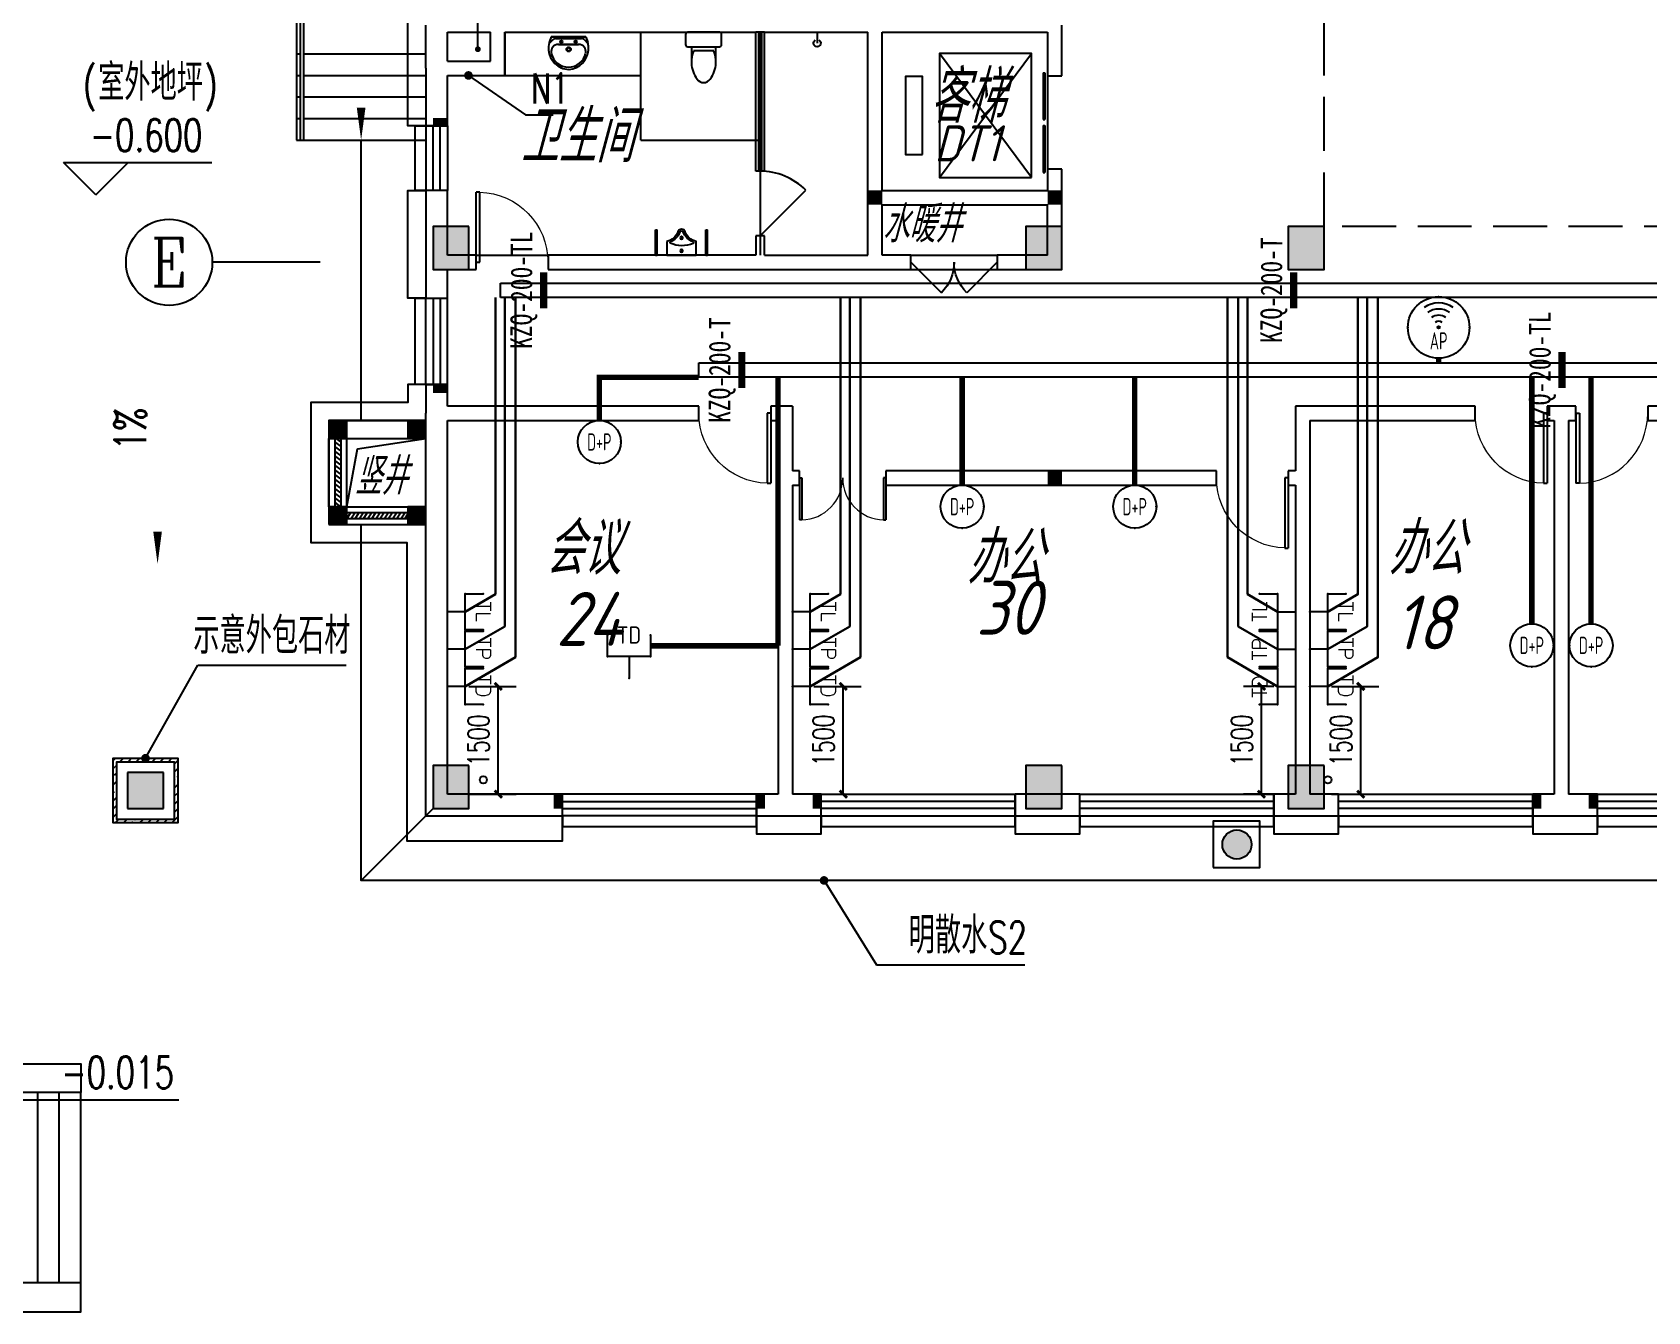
# Model space of a CAD drawing. Extents: x 1398449 to 2142961, y 256969 to 1032940.
# Drawn here: x 1544816 to 1567291, y 832454 to 850254 of the extents above; entities that cross this region are included whole.
import ezdxf
from ezdxf.enums import TextEntityAlignment as Align

# ---------------------------------------------------------------- set-up
doc = ezdxf.new("R2010")
doc.units = 0
doc.header["$LTSCALE"] = 1500
doc.header["$PDSIZE"] = 50
doc.linetypes.add('DASH', pattern=[0.35, 0.25, -0.1])
for name, color, linetype in [('1-建筑底图', 8, 'Continuous'), ('AXIS_TEXT', 7, 'Continuous'), ('CABLETRAY_PDS', 6, 'Continuous'), ('EQUIP-通讯', 3, 'Continuous'), ('TEL_DIM', 3, 'Continuous'), ('WIRE-综合布线', 5, 'Continuous'), ('光纤点位', 3, 'Continuous'), ('内网桥架', 1, 'Continuous'), ('抗震支吊架', 2, 'Continuous'), ('洁具', 7, 'Continuous'), ('红机电话', 3, 'Continuous'), ('结构柱子', 253, 'Continuous'), ('蓝机电话', 3, 'Continuous'), ('防火分区', 8, 'Continuous')]:
    doc.layers.add(name, color=color, linetype=linetype)
doc.layers.add('内网线路', color=1, linetype='Continuous', lineweight=30)
doc.styles.add('_TCH_AXIS', font='COMPLEX', dxfattribs={"bigfont": 'GBCBIG'})
doc.styles.add('_TCH_DIM', font='SIMPLEX', dxfattribs={"bigfont": 'GBCBIG'})
doc.styles.add('_TCH_DIM_T3', font='SIMPLEX', dxfattribs={"width": 0.705882, "bigfont": 'GBCBIG'})
doc.styles.add('_TEL_ATTDEF', font='GBENOR', dxfattribs={"width": 0.8, "height": 3, "bigfont": 'GBCBIG'})
doc.styles.add('_TEL_DIM', font='SIMPLEX', dxfattribs={"width": 0.8, "height": 3.5, "bigfont": 'HZTXT'})
doc.styles.add('A_DIM', font='simplex.shx', dxfattribs={"width": 0.7, "bigfont": 'gbcbig.shx'})
doc.styles.add('COMPLEX', font='COMPLEX')
doc.styles.add('kzcad', font='', dxfattribs={"width": 0.8})
doc.styles.get("Standard").update_dxf_attribs({"font": 'gbeitc.shx', "bigfont": 'gbcbig.shx'})
doc.styles.get('kzcad').set_extended_font_data('SimSun')
doc.linetypes.add('JIEDI', pattern='A,1.25,-0.25,0.25,-0.25,0.625,["/",Standard,S=0.6,R=0,X=0,Y=-0.3],0.625,-0.25,0.25,-0.25', length=4)
doc.dimstyles.new('_TCH_ARCH&&100', dxfattribs={"dimtxt": 297.5, "dimasz": 100, "dimexe": 250, "dimexo": 300, "dimgap": 126.25, "dimtad": 1, "dimdec": 0, "dimzin": 0, "dimdsep": 46, "dimtxsty": '_TCH_DIM_T3', "dimblk": 'ARCHTICK', "dimcen": 0.09, "dimclrt": 7, "dimazin": 2, "dimtfac": 1, "dimtdec": 0, "dimtix": 1, "dimtmove": 2, "dimatfit": 3, "dimfxl": 1, "dimtolj": 1, "dimtzin": 0, "dimarcsym": 0})

# ---------------------------------------------------------------- blocks, each defined once
blk = doc.blocks.new('A$C7C7335C3')
at = {"layer": '结构柱子'}
h = blk.add_hatch(color=6, dxfattribs=at)
h.dxf.hatch_style = 1
h.paths.add_polyline_path([(31800, 22800), (31300, 22800), (31300, 22200), (31800, 22200)])
h = blk.add_hatch(color=6, dxfattribs=at)
h.dxf.hatch_style = 1
h.paths.add_polyline_path([(40050, 22800), (39550, 22800), (39550, 22200), (40050, 22200)])
h = blk.add_hatch(color=6, dxfattribs=at)
h.dxf.hatch_style = 1
h.paths.add_polyline_path([(43700, 22200), (43700, 22800), (43200, 22800), (43200, 22200)])
h = blk.add_hatch(color=6, dxfattribs=at)
h.dxf.hatch_style = 1
h.paths.add_polyline_path([(31800, 15300), (31300, 15300), (31300, 14700), (31800, 14700)])
h = blk.add_hatch(color=6, dxfattribs=at)
h.dxf.hatch_style = 1
h.paths.add_polyline_path([(40050, 15300), (39550, 15300), (39550, 14700), (40050, 14700)])
h = blk.add_hatch(color=6, dxfattribs=at)
h.dxf.hatch_style = 1
h.paths.add_polyline_path([(43700, 14700), (43700, 15300), (43200, 15300), (43200, 14700)])
at = {"layer": '结构柱子', "color": 6}
for points in [[(31800, 22800), (31300, 22800), (31300, 22200), (31800, 22200)], [(40050, 22800), (39550, 22800), (39550, 22200), (40050, 22200)], [(43700, 22800), (43200, 22800), (43200, 22200), (43700, 22200)], [(31800, 15300), (31300, 15300), (31300, 14700), (31800, 14700)], [(40050, 15300), (39550, 15300), (39550, 14700), (40050, 14700)], [(43700, 15300), (43200, 15300), (43200, 14700), (43700, 14700)]]:
    blk.add_lwpolyline(points, close=True, dxfattribs=at)
blk = doc.blocks.new('A$C2CDD3BEF')
at = {"layer": '防火分区'}
h = blk.add_hatch(color=7, dxfattribs=at)
h.dxf.hatch_style = 1
edge = h.paths.add_edge_path()
edge.add_arc((460, 446), 282, 0, 360)
at = {"layer": '防火分区', "color": 7}
blk.add_lwpolyline([(0, 0), (900, 0), (900, 900), (0, 900)], close=True, dxfattribs=at)
blk.add_circle((460, 446), 282, dxfattribs=at)
blk = doc.blocks.new('_E6')
for p, q in [((240, 0), (-240, 0)), ((-237, 0), (239, 0)), ((240, 0), (270, -79)), ((-213, -36), (-271, -91)), ((-240, 0), (-270, -79)), ((-179, -23), (181, -23)), ((141, -105), (-141, -105)), ((-141, -105), (141, -105)), ((217, -37), (274, -95))]:
    blk.add_line(p, q)
for centre, radius in [((-99, -65), 16.3), ((2, -172), 31.6), ((2, -172), 23), ((101, -65), 16.3)]:
    blk.add_circle(centre, radius)
for centre, radius, start, end in [((28, -152), 307, 166.1751, 244.7296), ((-141, -205), 100, 90, 190.5602), ((0, -179), 243, 190.5602, 349.4398), ((-179, -73), 50, 90, 133.181), ((-28, -152), 307, 297.0639, 13.8249), ((141, -205), 100, 349.4398, 90), ((181, -73), 50, 44.5607, 90), ((0, -201), 250, 245.8071, 296.4628), ((28, -152), 307, 266.589, 266.5936)]:
    blk.add_arc(centre, radius, start, end)
at = {"width": 0.8, "flags": 9}
for tag in ['XSIZE', 'YSIZE']:
    blk.add_attdef(tag, (0, 0), '', height=0.5, dxfattribs=at)
blk = doc.blocks.new('JB-LinYuTou')
blk.add_line((0, 0), (0, -150))
blk.add_arc((0, -150), 50, 120, 60)
blk = doc.blocks.new('$WINLIB2D$00000039')
at = {"color": 0}
for points in [[(-0.5, 0.5), (-0.5, -0.5)], [(0.5, 0.5), (-0.5, 0.5)], [(0.5, -0.5), (0.5, 0.5)], [(-0.5, 0.167), (0.5, 0.167)], [(-0.452, -0.167), (-0.5, 0.084)], [(-0.384, -0.167), (-0.448, 0.167)], [(-0.316, -0.167), (-0.38, 0.167)], [(-0.248, -0.167), (-0.312, 0.167)], [(-0.18, -0.167), (-0.244, 0.167)], [(-0.112, -0.167), (-0.176, 0.167)], [(-0.044, -0.167), (-0.108, 0.167)], [(0.024, -0.167), (-0.04, 0.167)], [(0.092, -0.167), (0.028, 0.167)], [(0.16, -0.167), (0.096, 0.167)], [(0.228, -0.167), (0.164, 0.167)], [(0.296, -0.167), (0.232, 0.167)], [(0.364, -0.167), (0.3, 0.167)], [(0.432, -0.167), (0.368, 0.167)], [(0.5, -0.167), (0.436, 0.167)], [(-0.5, -0.167), (0.5, -0.167)], [(0.5, -0.5), (-0.5, -0.5)]]:
    blk.add_lwpolyline(points, dxfattribs=at)
blk = doc.blocks.new('$plan$00002826')
at = {"layer": '洁具', "color": 7}
blk.add_line((-260, -140), (-260, 140), dxfattribs=at)
at = {"layer": '洁具'}
blk.add_line((-200, 170), (-200, -170), dxfattribs=at)
blk.add_lwpolyline([(-650, 92, 0.537872), (-650, -92, 0.149947), (-430, -170), (-200, -170), (-200, -220, 0.414214), (-170, -250), (-30, -250, 0.414214), (0, -220), (0, 220, 0.414214), (-30, 250), (-170, 250, 0.414214), (-200, 220), (-200, 170), (-430, 170, 0.149947)], format="xyb", close=True, dxfattribs=at)
at = {"layer": '洁具', "color": 7}
for centre, start, end in [((-413, -227), 67.4505, 91.4725), ((-413, 227), 268.6339, 292.5495)]:
    blk.add_arc(centre, 398, start, end, dxfattribs=at)
blk = doc.blocks.new('$TCHSYS$WIN2D')
for p, q in [((-0.5, 0.5), (0.5, 0.5)), ((-0.5, 0.5), (-0.5, -0.5)), ((0.5, 0.5), (0.5, -0.5)), ((0.5, 0.1667), (-0.5, 0.1667)), ((0.5, -0.1667), (-0.5, -0.1667)), ((-0.5, -0.5), (0.5, -0.5))]:
    blk.add_line(p, q)
blk = doc.blocks.new('$DorLib2D$00000001')
for p, q in [((0.45, 0.975), (0.5, 0.975)), ((0.45, 0), (0.45, 0.975)), ((0.5, 0), (0.5, 0.975)), ((0.5, 0), (0.45, 0))]:
    blk.add_line(p, q)
at = {"lineweight": 13}
blk.add_arc((0.475, 0), 0.975, 91.4693, 180, dxfattribs=at)
blk = doc.blocks.new('$DorLib2D$00000002')
for p, q in [((-0.5, 0), (-0.5, 0.4875)), ((-0.475, 0.4875), (-0.5, 0.4875)), ((-0.475, 0), (-0.475, 0.4875)), ((0.475, 0), (0.475, 0.4875)), ((0.475, 0.4875), (0.5, 0.4875)), ((0.5, 0), (0.5, 0.4875)), ((-0.5, 0), (-0.475, 0)), ((0.5, 0), (0.475, 0))]:
    blk.add_line(p, q)
at = {"lineweight": 13}
for centre, start, end in [((-0.4875, 0), 0, 88.53072), ((0.4875, 0), 91.46928, 180)]:
    blk.add_arc(centre, 0.4875, start, end, dxfattribs=at)
blk = doc.blocks.new('$lvtry$00000222')
at = {"color": 0, "elevation": 0}
blk.add_lwpolyline([(-205, -191), (-205, 0), (205, 0), (205, -191, 0.268068), (51, -323, -0.317765), (0, -360, -0.317765), (-51, -323, 0.268068)], format="xyb", close=True, dxfattribs=at)
at = {"color": 0}
for centre in [(0, -60, 0), (0, -242, 0)]:
    blk.add_circle(centre, 20, dxfattribs=at)
for centre, radius, start, end in [((-152, -175, 0), 10, 114.1084, 248.1394), ((5, -526, 0), 395, 66.6675, 114.1084), ((-243, -401, 0), 233, 19.2639, 68.1394), ((243, -401, 0), 233, 110.4941, 160.7361), ((158, -173, 0), 10, 290.4941, 66.6675), ((0, -316, 0), 24, 199.2639, 269.4998), ((0, -316, 0), 24, 270.5002, 340.7361)]:
    blk.add_arc(centre, radius, start, end, dxfattribs=at)
for p in [(0, -60, 0), (0, -242, 0)]:
    blk.add_point(p, dxfattribs=at)
blk = doc.blocks.new('$DorLib2D$00000114')
at = {"color": 0}
blk.add_line((0.5, 0), (-0.207, 0.707), dxfattribs=at)
blk.add_arc((0.5, 0), 1, 135, 180, dxfattribs=at)
blk = doc.blocks.new('$DorLib2D$00000116')
at = {"color": 0}
for p, q in [((-0.5, 0), (-0.146, 0.354)), ((0.5, 0), (0.146, 0.354))]:
    blk.add_line(p, q, dxfattribs=at)
for centre, start, end in [((-0.5, 0), 0, 45), ((0.5, 0), 135, 180)]:
    blk.add_arc(centre, 0.5, start, end, dxfattribs=at)
blk = doc.blocks.new('$DORLIB2D$00000127')
at = {"color": 0}
for points in [[(-0.533, 0.795), (-0.533, 0.69)], [(-0.033, 0.795), (-0.533, 0.795)], [(-0.033, 0.795), (-0.033, 0.69)], [(0.533, 0.795), (0.033, 0.795)], [(0.033, 0.795), (0.033, 0.69)], [(0.533, 0.795), (0.533, 0.69)], [(-0.033, 0.69), (-0.533, 0.69)], [(0.533, 0.69), (0.033, 0.69)], [(0.5, 0.5), (-0.5, 0.5)]]:
    blk.add_lwpolyline(points, dxfattribs=at)
blk = doc.blocks.new('_AXISO')
blk.add_circle((0, 0), 0.5)
at = {"layer": 'AXIS_TEXT', "style": 'COMPLEX', "width": 1.041667}
blk.add_attdef('A', text='', height=0.56, dxfattribs=at).set_placement((-0.25, -0.28), (0.25, -0.28), align=Align.FIT)
blk = doc.blocks.new('1-一层建筑底图')
at = {"layer": '1-建筑底图'}
for points in [[(30100, 20200), (29850, 20200), (29850, 19950), (30100, 19950)], [(31200, 20200), (30950, 20200), (30950, 19950), (31200, 19950)], [(30100, 19000), (29850, 19000), (29850, 18750), (30100, 18750)], [(31200, 19000), (30950, 19000), (30950, 18750), (31200, 18750)], [(27050, 15300), (27050, 14800), (27550, 14800), (27550, 15300)]]:
    blk.add_hatch(color=256, dxfattribs=at).paths.add_polyline_path(points)
h = blk.add_hatch(dxfattribs=at)
h.set_pattern_fill('ANSI33', color=256, scale=50)
h.set_pattern_definition([(45, (-450041.67, -846153.72), (-112.253202, 112.253202), []), (45, (-449929.41, -846153.72), (-112.253202, 112.253202), [79.375, -39.6875])])
h.paths.add_polyline_path([(27700, 14650), (26900, 14650), (26900, 15450), (27700, 15450)], flags=16)
h.paths.add_polyline_path([(27750, 14600), (26850, 14600), (26850, 15500), (27750, 15500)])
for p, q in [((29400, 28200), (29400, 24100)), ((29450, 28200), (29450, 24100)), ((29500, 28200), (29500, 24100)), ((31924.1, 25365), (31924.1, 25956.2)), ((31200, 25100), (31200, 25700)), ((40050, 24994.4), (40050, 25700)), ((31500, 25600), (32100, 25600)), ((31500, 25200), (31500, 25600)), ((32100, 25200), (32100, 25600)), ((32300, 25600), (35790, 25600)), ((32300, 25000), (32300, 25600)), ((34190, 24100), (34190, 25600)), ((35910, 25600), (35790, 25600)), ((35850, 25600), (35850, 22500)), ((35910, 25600), (37350, 25600)), ((37350, 23300), (37350, 25600)), ((37550, 25600), (39050, 25600)), ((37550, 23400), (37550, 25600)), ((39050, 25600), (39850, 25600)), ((39850, 25600), (39850, 24994.4)), ((31500, 25200), (32100, 25200)), ((38345, 23578.4), (39625, 25304.8)), ((39625, 23578.4), (38345, 25304.8)), ((31200, 25100), (31200, 24299.8)), ((31500, 24299.8), (31500, 25000)), ((31500, 25000), (32300, 25000)), ((31793.1, 25000), (32585.5, 24451)), ((39850, 24994.4), (40050, 24994.4)), ((31200, 24299.8), (31500, 24299.8)), ((32585.5, 24451), (32970, 24451)), ((34190, 24100), (35850, 24100)), ((26610.8, 23338.2), (26160.8, 23788.2)), ((26160.8, 23788.2), (28220.8, 23788.2)), ((26610.8, 23338.2), (27060.8, 23788.2)), ((40050, 23694.4), (39850, 23694.4)), ((39850, 23694.4), (39850, 23400)), ((40050, 23300), (40050, 23694.4)), ((31500, 23399.8), (31200, 23399.8)), ((31200, 23399.8), (31200, 22400)), ((31500, 22500), (31500, 23399.8)), ((37550, 23400), (39850, 23400)), ((37350, 22500), (37350, 23300)), ((37550, 22500), (37550, 23200)), ((37550, 23200), (39850, 23200)), ((39850, 22500), (39850, 23200)), ((40050, 22300), (40050, 23300)), ((34395.6, 22500), (34395.6, 22850)), ((34395.6, 22850), (34420.6, 22850)), ((34420.6, 22500), (34420.6, 22850)), ((35095.6, 22500), (35095.6, 22850)), ((35095.6, 22850), (35120.6, 22850)), ((35120.6, 22500), (35120.6, 22850)), ((35910, 22768.1), (35790, 22768.1)), ((35790, 22768.1), (35790, 22500)), ((35910, 22500), (35910, 22768.1)), ((31900, 22500), (31500, 22500)), ((31900, 22300), (31900, 22500)), ((31900, 22500), (32900, 22500)), ((35790, 22500), (32900, 22500)), ((32900, 22500), (32900, 22300)), ((34395.6, 22500), (34420.6, 22500)), ((35095.6, 22500), (35120.6, 22500)), ((35910, 22500), (37350, 22500)), ((37950, 22500), (37550, 22500)), ((37950, 22500), (39150, 22500)), ((37950, 22300), (37950, 22500)), ((39850, 22500), (39150, 22500)), ((39150, 22500), (39150, 22300)), ((29728.9, 22400), (28228.9, 22400)), ((31200, 22400), (31200, 21900)), ((31500, 21900), (31500, 22300)), ((31500, 22300), (31900, 22300)), ((32900, 22300), (35850, 22300)), ((35850, 22300), (37450, 22300)), ((37450, 22300), (37950, 22300)), ((37950, 22300), (39150, 22300)), ((39150, 22300), (40050, 22300)), ((31200, 21900), (31500, 21900)), ((31500, 20700), (31200, 20700)), ((31200, 20700), (31200, 20300)), ((31500, 20400), (31500, 20700)), ((31200, 20200), (31200, 20300)), ((35000, 20400), (31500, 20400)), ((35000, 20200), (35000, 20400)), ((36300, 20400), (36000, 20400)), ((36000, 20400), (36000, 20200)), ((36300, 20400), (36300, 19500)), ((43300, 20400), (43300, 19500)), ((45800, 20400), (43300, 20400)), ((45800, 20200), (45800, 20400)), ((47000, 20400), (46800, 20400)), ((46800, 20400), (46800, 20200)), ((47200, 20400), (47000, 20400)), ((47200, 20200), (47200, 20400)), ((50600, 20400), (48200, 20400)), ((48200, 20400), (48200, 20200)), ((30100, 20200), (29850, 20200)), ((29850, 20200), (29850, 19950)), ((30100, 19950), (30100, 20200)), ((30100, 20200), (30950, 20200)), ((31200, 20200), (30950, 20200)), ((30950, 20200), (30950, 19950)), ((31200, 19950), (31200, 20200)), ((31500, 20050), (31500, 20200)), ((31500, 20200), (35000, 20200)), ((31500, 18850), (31500, 20050)), ((36000, 20200), (36100, 20200)), ((36100, 20200), (36100, 19400)), ((43500, 20200), (43500, 19400)), ((43500, 20200), (45800, 20200)), ((46800, 20200), (46900, 20200)), ((46900, 20200), (46900, 15000)), ((47100, 20200), (47100, 15000)), ((47100, 20200), (47200, 20200)), ((48200, 20200), (50500, 20200)), ((29850, 19950), (30100, 19950)), ((30100, 19950), (30950, 19950)), ((30950, 19950), (31200, 19950)), ((31200, 19000), (31200, 19950)), ((36100, 19400), (36100, 15000)), ((36400, 19500), (36300, 19500)), ((36400, 19300), (36400, 19500)), ((42200, 19500), (37600, 19500)), ((37600, 19500), (37600, 19300)), ((42200, 19300), (42200, 19500)), ((43300, 19500), (43200, 19500)), ((43200, 19500), (43200, 19300)), ((43500, 19400), (43500, 15000)), ((36300, 19300), (36400, 19300)), ((36300, 19300), (36300, 15000)), ((37600, 19300), (42200, 19300)), ((43200, 19300), (43300, 19300)), ((43300, 19300), (43300, 15000)), ((30100, 19000), (29850, 19000)), ((29850, 19000), (29850, 18750)), ((30100, 18750), (30100, 19000)), ((31200, 19000), (30950, 19000)), ((30950, 19000), (30950, 18750)), ((31200, 18750), (31200, 19000)), ((29850, 18750), (30100, 18750)), ((30950, 18750), (31200, 18750)), ((31200, 14700), (31200, 18750)), ((31500, 15000), (31500, 18850)), ((27300, 15500), (28028.4, 16795.3)), ((28028.4, 16795.3), (30092.9, 16795.3)), ((27050, 15300), (27050, 14800)), ((27550, 15300), (27050, 15300)), ((27550, 14800), (27550, 15300)), ((33100, 15000), (31500, 15000)), ((33100, 14700), (33100, 15000)), ((36100, 15000), (35800, 15000)), ((35800, 15000), (35800, 14700)), ((36700, 15000), (36300, 15000)), ((36700, 14700), (36700, 15000)), ((40300, 15000), (39400, 15000)), ((39400, 15000), (39400, 14700)), ((40300, 14700), (40300, 15000)), ((43300, 15000), (43000, 15000)), ((43000, 15000), (43000, 14700)), ((43900, 15000), (43500, 15000)), ((43900, 14700), (43900, 15000)), ((46900, 15000), (46600, 15000)), ((46600, 15000), (46600, 14700)), ((47500, 15000), (47100, 15000)), ((47500, 14700), (47500, 15000)), ((27050, 14800), (27550, 14800)), ((31200, 14700), (33100, 14700)), ((35800, 14700), (36200, 14700)), ((36200, 14700), (36700, 14700)), ((39400, 14700), (40300, 14700)), ((43000, 14700), (43400, 14700)), ((43400, 14700), (43900, 14700)), ((46600, 14700), (47000, 14700)), ((47000, 14700), (47500, 14700)), ((36740.3, 13800), (37469.8, 12626.5)), ((37469.8, 12626.5), (39534.3, 12626.5)), ((25800, 8200), (25800, 10850)), ((26100, 8200), (26100, 10850)), ((26400, 8200), (26400, 10850)), ((24579.6, 10747.8), (27764.3, 10747.8))]:
    blk.add_line(p, q, dxfattribs=at)
at = {"layer": '1-建筑底图', "linetype": 'DASH', "ltscale": 2}
blk.add_lwpolyline([(43700.1, 28500), (64650.1, 28500), (64650.1, 22900), (43700.1, 22900)], close=True, dxfattribs=at)
at = {"layer": '1-建筑底图'}
for points in [[(31200, 24299.8), (30950, 24299.8), (30950, 26100.2), (31200, 26100.2)], [(32300, 25600), (32300, 25000), (34190, 25000), (34190, 25600)], [(29400, 25300), (29450, 25300)], [(29500, 25300), (31200, 25300)], [(29400, 25000), (29450, 25000)], [(29500, 25000), (31200, 25000)], [(29400, 24700), (29450, 24700)], [(29500, 24700), (31200, 24700)], [(29400, 24400), (29450, 24400)], [(29500, 24400), (31200, 24400)], [(31200, 23399.8), (31050, 23399.8), (31050, 24299.8), (31200, 24299.8)], [(29400, 24100), (31200, 24100)], [(30300, 20200), (30300, 24100)], [(31200, 21900), (30950, 21900), (30950, 23399.8), (31200, 23399.8)], [(31200, 20700), (31050, 20700), (31050, 21900), (31200, 21900)], [(31200, 20700), (30950, 20700), (30950, 20450), (29600, 20450), (29600, 18500), (30935.5, 18500), (30935.5, 14350), (33100, 14350), (33100, 14700)], [(30100, 19000), (30250.3, 19806.3), (31200, 19950)], [(57210, 13800), (30300, 13800), (30300, 18750)], [(30300, 13800), (31300, 14800)], [(33100, 14700), (33100, 14550), (35800, 14550), (35800, 14700)], [(35800, 14700), (35800, 14450), (36700, 14450), (36700, 14700)], [(36700, 14700), (36700, 14550), (39400, 14550), (39400, 14700)], [(39400, 14700), (39400, 14450), (40300, 14450), (40300, 14700)], [(40300, 14700), (40300, 14550), (43000, 14550), (43000, 14700)], [(43000, 14700), (43000, 14450), (43900, 14450), (43900, 14700)], [(43900, 14700), (43900, 14550), (46600, 14550), (46600, 14700)], [(46600, 14700), (46600, 14450), (47500, 14450), (47500, 14700)], [(47500, 14700), (47500, 14550), (50200, 14550), (50200, 14700)], [(23900, 10850), (23900, 11250), (26400, 11250), (26400, 10850), (23900, 10850)], [(23900, 8200), (23900, 7800), (26400, 7800), (26400, 8200), (23900, 8200)]]:
    blk.add_lwpolyline(points, dxfattribs=at)
for points in [[(30300, 25903, 0, 0, 0), (30300, 24100, 0, 120, 0), (30300, 24550, 0, 0, 0)], [(27467.9, 21871.7, 0, 0, 0), (27467.9, 18203.2, 0, 120, 0), (27467.9, 18653.2, 0, 0, 0)]]:
    blk.add_lwpolyline(points, format="xyseb", dxfattribs=at)
for points, const_width in [([(31924.1, 25345, 1), (31924.1, 25385, 1)], 40), ([(31768.5, 25017.1, 1), (31817.8, 24982.9, 1)], 60), ([(27285.3, 15473.9, 1), (27314.7, 15526.1, 1)], 60), ([(36724.5, 13825.5, 1), (36756.2, 13774.5, 1)], 60)]:
    blk.add_lwpolyline(points, format="xyb", close=True, dxfattribs=dict(at, const_width=const_width))
for points in [[(39625, 23578.4), (39625, 25304.8), (38345, 25304.8), (38345, 23578.4)], [(38110, 23898.4), (38110, 24984.8), (37875, 24984.8), (37875, 23898.4)], [(29850, 18750), (31200, 18750), (31200, 20200), (29850, 20200)], [(27750, 14600), (26850, 14600), (26850, 15500), (27750, 15500)], [(26850, 15500), (27750, 15500), (27750, 14600), (26850, 14600)], [(27700, 14650), (26900, 14650), (26900, 15450), (27700, 15450)]]:
    blk.add_lwpolyline(points, close=True, dxfattribs=at)
for centre in [(32000, 15200), (43750, 15200)]:
    blk.add_circle(centre, 50, dxfattribs=at)
for points in [[(31500.1, 24286.8), (31300.1, 24286.8), (31500.1, 24406.8), (31300.1, 24406.8)], [(37350.1, 23400), (37350.1, 23200), (37550.1, 23400), (37550.1, 23200)], [(39850.1, 23400), (39850.1, 23200), (40050.1, 23400), (40050.1, 23200)], [(31500.1, 20580), (31300.1, 20580), (31500.1, 20700), (31300.1, 20700)], [(39850.1, 19500), (39850.1, 19300), (40050.1, 19500), (40050.1, 19300)], [(33100.1, 15000), (33100.1, 14800), (32980.1, 15000), (32980.1, 14800)], [(35920.1, 15000), (35920.1, 14800), (35800.1, 15000), (35800.1, 14800)], [(36700.1, 15000), (36700.1, 14800), (36580.1, 15000), (36580.1, 14800)], [(46720.1, 15000), (46720.1, 14800), (46600.1, 15000), (46600.1, 14800)], [(47500.1, 15000), (47500.1, 14800), (47380.1, 15000), (47380.1, 14800)]]:
    blk.add_solid(points, dxfattribs=at)
for name, p in [('A$C7C7335C3', (0, 100)), ('_E6', (33184.9, 25535.6))]:
    blk.add_blockref(name, p, dxfattribs=at)
at = {"layer": '1-建筑底图', "rotation": 90}
blk.add_blockref('$plan$00002826', (35065.2, 25600), dxfattribs=at)
at = {"layer": '1-建筑底图'}
for name, p, xscale, yscale, zscale, rotation in [('$TCHSYS$WIN2D', (35850, 24634), 1931.930024386034, -120, 1931.930024386034, 90.00000000000203), ('$DORLIB2D$00000127', (39950, 24344.4), 1300, 200, 200, 90), ('$TCHSYS$WIN2D', (31350, 23849.8), -900, -300, -900, 90), ('$DorLib2D$00000114', (35850, 23218.1), -900, -900, -900, 90.00000000000199), ('$DorLib2D$00000001', (32400, 22400), -1000, 1000, -1000, 359.9999999999985), ('$DorLib2D$00000116', (38550, 22400), 1200, -1200, 200, 359.9999999999973), ('$TCHSYS$WIN2D', (31350, 21300), 1200, 300, 1200, 90), ('$WINLIB2D$00000039', (29975, 19475), -950, 250, -950, 90)]:
    blk.add_blockref(name, p, dxfattribs=dict(at, xscale=xscale, yscale=yscale, zscale=zscale, rotation=rotation))
at = {"layer": '1-建筑底图', "xscale": -1}
blk.add_blockref('JB-LinYuTou', (36644.3, 25600), dxfattribs=at)
at = {"layer": '1-建筑底图'}
ref = blk.add_blockref('_AXISO', (27628.9, 22400), dxfattribs=dict(at, xscale=1200, yscale=1200, zscale=1200))
ref.add_attrib('A', 'E', dxfattribs={"layer": 'AXIS_TEXT', "height": 668.2, "style": '_TCH_AXIS'}).set_placement((27374.4, 22065.9), (27883.4, 22065.9), align=Align.FIT)
at = {"layer": '1-建筑底图', "yscale": -1}
blk.add_blockref('$lvtry$00000222', (34758.1, 22500, 0), dxfattribs=at)
at = {"layer": '1-建筑底图'}
for name, p, xscale, yscale, zscale in [('$DorLib2D$00000001', (35500, 20300), 1000, -1000, 1000), ('$DorLib2D$00000001', (46300, 20300), 1000, -1000, 1000), ('$DorLib2D$00000001', (47700, 20300), -1000, -1000, -1000), ('$DorLib2D$00000002', (37000, 19400), -1200, -1200, -1200), ('$DorLib2D$00000001', (42700, 19400), 1000, -1000, 1000), ('$WINLIB2D$00000039', (30525, 18875), -850, 250, -850), ('$TCHSYS$WIN2D', (34450, 14850), -2700, -300, -2700), ('$TCHSYS$WIN2D', (38050, 14850), 2700, -300, 2700), ('$TCHSYS$WIN2D', (41650, 14850), 2700, -300, 2700), ('$TCHSYS$WIN2D', (45250, 14850), 2700, -300, 2700), ('$TCHSYS$WIN2D', (48850, 14850), 2700, -300, 2700), ('A$C2CDD3BEF', (42154, 13978.9), 0.7200000000000001, 0.7200000000000001, 0.7200000000000001)]:
    blk.add_blockref(name, p, dxfattribs=dict(at, xscale=xscale, yscale=yscale, zscale=zscale))
for s, height, style, width, p in [('(', 446.2, '_TCH_DIM', 0.705882, (26431.2, 24649.5)), (')', 446.2, '_TCH_DIM', 0.705882, (28115.7, 24649.5)), ('N1', 420, 'A_DIM', 0.7, (32664.7, 24608.5)), ('-0.600', 446.25, '_TCH_DIM', 0.705882, (26525.8, 23945.7)), ('S2', 446.25, '_TCH_DIM', 0.705882, (39024.3, 12784)), ('-0.015', 446.25, '_TCH_DIM', 0.705882, (26129.3, 10905.3))]:
    blk.add_text(s, height=height, dxfattribs=dict(at, style=style, width=width)).set_placement(p)
at = {"layer": '1-建筑底图', "style": '_TCH_DIM'}
for s, p in [('室外地坪', (26641.2, 24649.5)), ('示意外包石材', (27965, 16952.8)), ('明散水', (37918.4, 12784))]:
    blk.add_text(s, height=506.38, dxfattribs=at).set_placement(p)
at = {"layer": '1-建筑底图'}
for s, height, p in [('客梯', 723.4, (38202.6, 24341.5)), ('卫生间', 723.4, (32516.9, 23790.9)), ('DT1', 500, (38274.4, 23805.2)), ('水暖井', 506.38, (37550, 22677.9)), ('竖井', 506.38, (30209.3, 19171.8)), ('会议', 723.4, (32861.4, 18058.8)), ('办公', 723.4, (38727.1, 17931.4)), ('办公', 723.4, (44593.8, 18058.8)), ('办公', 723.4, (44593.8, 18058.8)), ('24', 750, (33010.8, 17063.8)), ('30', 750, (38856.1, 17218)), ('18', 750, (44674.2, 17014.6))]:
    blk.add_text(s, height=height, dxfattribs=at).set_placement(p)
at = {"layer": '1-建筑底图', "style": '_TCH_DIM', "width": 0.705882}
blk.add_text('1%%%', height=446.25, rotation=89.99945, dxfattribs=at).set_placement((27310.4, 19782.5))
blk = doc.blocks.new('$equip_U$00000091(win7-PC-hzk)')
for radius in [0.714, 0.0272]:
    blk.add_circle((0, 0), radius)
for radius in [0.571, 0.428, 0.285, 0.143]:
    blk.add_arc((0, 0), radius, 53.7049, 126.2951)
for p in [(0, 0.714), (-0.714, 0), (0.714, 0), (0, -0.714)]:
    blk.add_point(p)
at = {"color": 7, "style": '_TEL_DIM', "flags": 1}
for tag in ['A', 'REMARK']:
    blk.add_attdef(tag, text='', height=0.00002, dxfattribs=at).set_placement((0, 0), align=Align.MIDDLE_CENTER)
at = {"color": 7, "style": '_TEL_DIM', "width": 0.7}
blk.add_attdef('$TEXT$', text='', height=0.4, dxfattribs=at).set_placement((0, -0.31), align=Align.MIDDLE_CENTER)
blk = doc.blocks.new('$equip_U$00000080(win7-PC-hzk)')
blk.add_circle((0, 0.5), 0.5)
for p in [(0, 0.999), (-0.5, 0.5), (0.5, 0.5)]:
    blk.add_point(p)
at = {"color": 7, "style": '_TEL_DIM', "width": 0.7}
blk.add_attdef('$TEXT$', text='', height=0.4, dxfattribs=at).set_placement((0, 0.5), align=Align.MIDDLE_CENTER)
at = {"color": 7, "style": '_TEL_DIM', "flags": 1}
for tag in ['A', 'REMARK']:
    blk.add_attdef(tag, text='', height=0.00002, dxfattribs=at).set_placement((0, 0), align=Align.MIDDLE_CENTER)
blk = doc.blocks.new('$equip$00002670')
for p, q in [((-0.5, 0.499), (-0.5, 0.999)), ((0.5, 0.999), (0.5, 0.499)), ((0.5, 0.499), (-0.5, 0.499)), ((0, 0.5), (0, 0))]:
    blk.add_line(p, q)
for p in [(-0.5, 0.999), (0.5, 0.999), (-0.5, 0.499), (0.5, 0.499), (0, 0)]:
    blk.add_point(p)
at = {"color": 7, "style": '_TEL_DIM'}
blk.add_attdef('$TEXT$', text='', height=0.4, dxfattribs=at).set_placement((0, 0.999), align=Align.MIDDLE_CENTER)
at = {"color": 7, "style": '_TEL_DIM', "flags": 1}
blk.add_attdef('A', text='', height=0.000025, dxfattribs=at).set_placement((0, 0), align=Align.MIDDLE_CENTER)
blk = doc.blocks.new('$equip$00001867')
for p, q in [((-0.5, 0.499), (-0.5, 0.999)), ((0.5, 0.999), (0.5, 0.499)), ((0.5, 0.499), (-0.5, 0.499)), ((0, 0.5), (0, 0))]:
    blk.add_line(p, q)
for p in [(-0.5, 0.999), (0.5, 0.999), (-0.5, 0.499), (0.5, 0.499), (0, 0)]:
    blk.add_point(p)
at = {"color": 7, "style": '_TEL_DIM'}
blk.add_attdef('$TEXT$', text='', height=0.4, dxfattribs=at).set_placement((0, 0.999), align=Align.MIDDLE_CENTER)
at = {"color": 7, "style": '_TEL_DIM', "flags": 1}
blk.add_attdef('A', text='', height=0.00002, dxfattribs=at).set_placement((0, 0), align=Align.MIDDLE_CENTER)
blk = doc.blocks.new('_ArchTick')
at = {"color": 0, "linetype": 'ByBlock', "const_width": 0.4}
blk.add_lwpolyline([(-0.5, -0.5), (0.5, 0.5)], dxfattribs=at)
blk = doc.blocks.new('*D1025')
at = {"layer": 'Defpoints', "color": 0, "transparency": 16777216}
for p in [(1550591, 841154), (1551299, 841154), (1550591, 839654)]:
    blk.add_point(p, dxfattribs=at)
at = {"layer": 'TEL_DIM', "color": 0, "lineweight": -2, "transparency": 16777216}
for p, q in [((1550891, 841154), (1551549, 841154)), ((1551299, 839654), (1551299, 841154)), ((1550891, 839654), (1551549, 839654))]:
    blk.add_line(p, q, dxfattribs=at)
at = {"layer": 'TEL_DIM', "color": 0, "lineweight": -2, "transparency": 16777216, "xscale": 100, "yscale": 100, "zscale": 100}
for p, rotation in [((1551299, 841154), 90), ((1551299, 839654), 270)]:
    blk.add_blockref('_ArchTick', p, dxfattribs=dict(at, rotation=rotation))
at = {"layer": 'TEL_DIM', "color": 7, "transparency": 16777216, "insert": (1551024, 840404), "char_height": 297.5, "attachment_point": 5, "rotation": 90, "style": '_TCH_DIM_T3'}
blk.add_mtext('\\A1;1500', dxfattribs=at)
blk = doc.blocks.new('*D1034')
at = {"layer": 'Defpoints', "color": 0, "transparency": 16777216}
for p in [(1555391, 841154), (1556099, 841154), (1555391, 839654)]:
    blk.add_point(p, dxfattribs=at)
at = {"layer": 'TEL_DIM', "color": 0, "lineweight": -2, "transparency": 16777216}
for p, q in [((1555691, 841154), (1556349, 841154)), ((1556099, 839654), (1556099, 841154)), ((1555691, 839654), (1556349, 839654))]:
    blk.add_line(p, q, dxfattribs=at)
at = {"layer": 'TEL_DIM', "color": 0, "lineweight": -2, "transparency": 16777216, "xscale": 100, "yscale": 100, "zscale": 100}
for p, rotation in [((1556099, 841154), 90), ((1556099, 839654), 270)]:
    blk.add_blockref('_ArchTick', p, dxfattribs=dict(at, rotation=rotation))
at = {"layer": 'TEL_DIM', "color": 7, "transparency": 16777216, "insert": (1555824, 840404), "char_height": 297.5, "attachment_point": 5, "rotation": 90, "style": '_TCH_DIM_T3'}
blk.add_mtext('\\A1;1500', dxfattribs=at)
blk = doc.blocks.new('*D1035')
at = {"layer": 'Defpoints', "color": 0, "transparency": 16777216}
for p in [(1562591, 841154), (1563299, 841154), (1562591, 839654)]:
    blk.add_point(p, dxfattribs=at)
at = {"layer": 'TEL_DIM', "color": 0, "lineweight": -2, "transparency": 16777216}
for p, q in [((1562891, 841154), (1563549, 841154)), ((1563299, 839654), (1563299, 841154)), ((1562891, 839654), (1563549, 839654))]:
    blk.add_line(p, q, dxfattribs=at)
at = {"layer": 'TEL_DIM', "color": 0, "lineweight": -2, "transparency": 16777216, "xscale": 100, "yscale": 100, "zscale": 100}
for p, rotation in [((1563299, 841154), 90), ((1563299, 839654), 270)]:
    blk.add_blockref('_ArchTick', p, dxfattribs=dict(at, rotation=rotation))
at = {"layer": 'TEL_DIM', "color": 7, "transparency": 16777216, "insert": (1563024, 840404), "char_height": 297.5, "attachment_point": 5, "rotation": 90, "style": '_TCH_DIM_T3'}
blk.add_mtext('\\A1;1500', dxfattribs=at)
blk = doc.blocks.new('*D1036')
at = {"layer": 'Defpoints', "color": 0, "transparency": 16777216}
for p in [(1561918, 841154), (1562391, 841154), (1562391, 839654)]:
    blk.add_point(p, dxfattribs=at)
at = {"layer": 'TEL_DIM', "color": 0, "lineweight": -2, "transparency": 16777216}
for p, q in [((1562091, 841154), (1561668, 841154)), ((1561918, 839654), (1561918, 841154)), ((1562091, 839654), (1561668, 839654))]:
    blk.add_line(p, q, dxfattribs=at)
at = {"layer": 'TEL_DIM', "color": 0, "lineweight": -2, "transparency": 16777216, "xscale": 100, "yscale": 100, "zscale": 100}
for p, rotation in [((1561918, 841154), 90), ((1561918, 839654), 270)]:
    blk.add_blockref('_ArchTick', p, dxfattribs=dict(at, rotation=rotation))
at = {"layer": 'TEL_DIM', "color": 7, "transparency": 16777216, "insert": (1561643, 840404), "char_height": 297.5, "attachment_point": 5, "rotation": 90, "style": '_TCH_DIM_T3'}
blk.add_mtext('\\A1;1500', dxfattribs=at)

msp = doc.modelspace()

# ---------------------------------------------------------------- linework, layer by layer
at = {"layer": 'CABLETRAY_PDS'}
for p, q in [((1554087.5, 845454.4), (1554087.5, 845654.4)), ((1554087.5, 845654.4), (1592141, 845654.4)), ((1592141, 845454.4), (1554087.5, 845454.4))]:
    msp.add_line(p, q, dxfattribs=at)
at = {"layer": 'WIRE-综合布线', "linetype": 'Continuous', "const_width": 75}
for points in [[(1564382.7, 845654.4), (1564382.7, 845719.3)], [(1552705.4, 844854.4), (1552705.4, 845454.4), (1554087.5, 845454.4)], [(1555190.9, 841718.5), (1555190.9, 845454.4)], [(1557753.4, 843954.4), (1557753.4, 845454.4)], [(1560154.7, 843954.4), (1560154.7, 845454.4)], [(1565679.3, 842024.1), (1565679.3, 845454.4)], [(1566504.1, 842024.1), (1566504.1, 845454.4)], [(1553418.8, 841718.5), (1555190.9, 841718.5)]]:
    msp.add_lwpolyline(points, dxfattribs=at)
at = {"layer": '内网桥架'}
for p, q in [((1551329.9, 846566.1), (1551329.9, 846766.1)), ((1551329.9, 846766.1), (1591109.1, 846766.1)), ((1591109.1, 846566.1), (1551329.9, 846566.1))]:
    msp.add_line(p, q, dxfattribs=at)
at = {"layer": '内网线路'}
for points in [[(1550840.5, 842192.7), (1551258.4, 842435.8), (1551258.4, 846566.1)], [(1550840.5, 841674.4), (1551389.4, 841988.7), (1551389.4, 846566.1)], [(1550840.5, 841154.4), (1551537, 841558.8), (1551537, 846566.1)], [(1555640.5, 842192.7), (1556058.4, 842435.8), (1556058.4, 846566.1)], [(1555640.5, 841674.4), (1556189.4, 841988.7), (1556189.4, 846566.1)], [(1555640.5, 841154.4), (1556337, 841558.8), (1556337, 846566.1)], [(1562141.5, 841154.4), (1561444.9, 841558.8), (1561444.9, 846566.1)], [(1562141.5, 841674.4), (1561592.6, 841988.7), (1561592.6, 846566.1)], [(1562141.5, 842192.7), (1561723.6, 842435.8), (1561723.6, 846566.1)], [(1562840.5, 842192.7), (1563258.4, 842435.8), (1563258.4, 846566.1)], [(1562840.5, 841674.4), (1563389.4, 841988.7), (1563389.4, 846566.1)], [(1562840.5, 841154.4), (1563537, 841558.8), (1563537, 846566.1)]]:
    msp.add_lwpolyline(points, dxfattribs=at)
at = {"layer": '抗震支吊架', "color": 5, "const_width": 100}
for points in [[(1551929.9, 846416.1), (1551929.9, 846916.1)], [(1562364.5, 846416.1), (1562364.5, 846916.1)]]:
    msp.add_lwpolyline(points, dxfattribs=at)
at = {"layer": '抗震支吊架', "color": 2, "const_width": 100}
for points in [[(1554687.5, 845304.4), (1554687.5, 845804.4)], [(1566099.7, 845304.4), (1566099.7, 845804.4)]]:
    msp.add_lwpolyline(points, dxfattribs=at)

# ---------------------------------------------------------------- block references
at = {"layer": '1-建筑底图', "linetype": 'JIEDI'}
msp.add_blockref('1-一层建筑底图', (1519090.9, 824654.4), dxfattribs=at)
at = {"layer": 'EQUIP-通讯', "linetype": 'JIEDI'}
ref = msp.add_blockref('$equip_U$00000091(win7-PC-hzk)', (1564382.7, 846147.6), dxfattribs=dict(at, xscale=600, yscale=600, zscale=600))
ref.add_attrib('$TEXT$', 'AP', dxfattribs={"layer": '0', "color": 7, "height": 240, "style": '_TEL_ATTDEF', "width": 0.7}).set_placement((1564382.7, 845961.3), align=Align.MIDDLE_CENTER)
ref = msp.add_blockref('$equip_U$00000080(win7-PC-hzk)', (1552405.7, 844554.7), dxfattribs=dict(at, xscale=600, yscale=600, zscale=600, rotation=270))
ref.add_attrib('$TEXT$', 'D+P', dxfattribs={"layer": '0', "color": 7, "height": 240, "style": '_TEL_ATTDEF', "width": 0.7}).set_placement((1552705.4, 844554.7), align=Align.MIDDLE_CENTER)
ref = msp.add_blockref('$equip_U$00000080(win7-PC-hzk)', (1557453.7, 843654.7), dxfattribs=dict(at, xscale=600, yscale=600, zscale=600, rotation=270))
ref.add_attrib('$TEXT$', 'D+P', dxfattribs={"layer": '0', "color": 7, "height": 240, "style": '_TEL_ATTDEF', "width": 0.7}).set_placement((1557753.4, 843654.7), align=Align.MIDDLE_CENTER)
ref = msp.add_blockref('$equip_U$00000080(win7-PC-hzk)', (1559855, 843654.7), dxfattribs=dict(at, xscale=600, yscale=600, zscale=600, rotation=270))
ref.add_attrib('$TEXT$', 'D+P', dxfattribs={"layer": '0', "color": 7, "height": 240, "style": '_TEL_ATTDEF', "width": 0.7}).set_placement((1560154.7, 843654.7), align=Align.MIDDLE_CENTER)
ref = msp.add_blockref('$equip$00002670', (1553118.8, 841269.1), dxfattribs=dict(at, xscale=600, yscale=600, zscale=600))
ref.add_attrib('$TEXT$', 'TD', dxfattribs={"layer": '0', "color": 7, "height": 240, "style": '_TEL_ATTDEF'}).set_placement((1553118.8, 841868.5), align=Align.MIDDLE_CENTER)
ref = msp.add_blockref('$equip_U$00000080(win7-PC-hzk)', (1565379.6, 841724.4), dxfattribs=dict(at, xscale=600, yscale=600, zscale=600, rotation=269.9999999999999))
ref.add_attrib('$TEXT$', 'D+P', dxfattribs={"layer": '0', "color": 7, "height": 240, "style": '_TEL_ATTDEF', "width": 0.7}).set_placement((1565679.3, 841724.4), align=Align.MIDDLE_CENTER)
ref = msp.add_blockref('$equip_U$00000080(win7-PC-hzk)', (1566803.8, 841724.4), dxfattribs=dict(at, xscale=600, yscale=600, zscale=600, rotation=89.99999999999984))
ref.add_attrib('$TEXT$', 'D+P', dxfattribs={"layer": '0', "color": 7, "height": 240, "style": '_TEL_ATTDEF', "width": 0.7}).set_placement((1566504.1, 841724.4), align=Align.MIDDLE_CENTER)
at = {"layer": '光纤点位', "xscale": 500, "yscale": 500, "zscale": 500}
for p, rotation in [((1550591, 841154.4), 270), ((1555391, 841154.4), 270), ((1562391, 841154.4), 90), ((1562591, 841154.4), 270)]:
    msp.add_blockref('$equip$00002670', p, dxfattribs=dict(at, rotation=rotation)).add_auto_attribs({'$TEXT$': 'TD'})
at = {"layer": '红机电话', "xscale": 500, "yscale": 500, "zscale": 500}
for p, rotation in [((1550591, 841674.4), 270), ((1555391, 841674.4), 270), ((1562391, 841674.4), 90), ((1562591, 841674.4), 270)]:
    msp.add_blockref('$equip$00001867', p, dxfattribs=dict(at, rotation=rotation)).add_auto_attribs({'$TEXT$': 'TP'})
at = {"layer": '蓝机电话', "xscale": 500, "yscale": 500, "zscale": 500}
for p, rotation in [((1550591, 842192.7), 270), ((1555391, 842192.7), 270), ((1562391, 842192.7), 90), ((1562591, 842192.7), 270)]:
    msp.add_blockref('$equip$00001867', p, dxfattribs=dict(at, rotation=rotation)).add_auto_attribs({'$TEXT$': 'TL'})

# ---------------------------------------------------------------- texts
at = {"layer": '抗震支吊架', "color": 5, "style": 'kzcad', "width": 0.8}
for s, p in [('KZQ-200-TL', (1551769.9, 846666.1)), ('KZQ-200-T', (1562204.5, 846666.1))]:
    msp.add_text(s, height=300, rotation=89.88539, dxfattribs=at).set_placement(p, align=Align.CENTER)
at = {"layer": '抗震支吊架', "color": 2, "style": 'kzcad', "width": 0.8}
for s, p in [('KZQ-200-T', (1554527.5, 845554.4)), ('KZQ-200-TL', (1565939.7, 845554.4))]:
    msp.add_text(s, height=300, rotation=89.88539, dxfattribs=at).set_placement(p, align=Align.CENTER)

# ---------------------------------------------------------------- dimensions: what is measured, and where the dimension line sits
at = {"layer": 'TEL_DIM'}
for p1, p2, distance, picture, middle in [((1550591, 839654.4), (1550591, 841154.4), -708, '*D1025', (1551024, 840404.4)), ((1555391, 839654.4), (1555391, 841154.4), -708, '*D1034', (1555824, 840404.4)), ((1562391, 839654.4), (1562391, 841154.4), 473.5, '*D1036', (1561642.5, 840404.4)), ((1562591, 839654.4), (1562591, 841154.4), -708, '*D1035', (1563024, 840404.4))]:
    dim = msp.add_aligned_dim(p1=p1, p2=p2, distance=distance, dimstyle='_TCH_ARCH&&100', dxfattribs=at)
    dim.commit()
    dim.dimension.update_dxf_attribs({"geometry": picture, "text_midpoint": middle})

doc.saveas('drawing.dxf')
